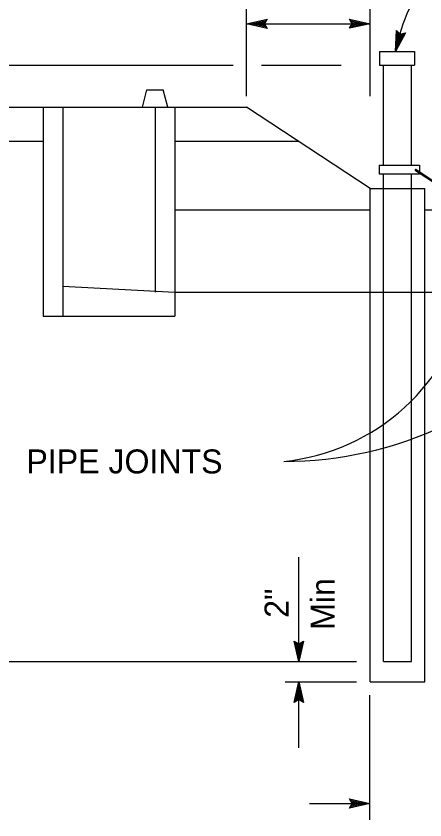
# Model space of a CAD drawing. Extents: x -894 to 866, y -476 to 714.
# Drawn here: x -722 to -602.7, y 344.9 to 579.5 of the extents above; entities that cross this region are included whole.
import ezdxf

# ---------------------------------------------------------------- set-up
doc = ezdxf.new("R2010")
doc.units = 0
for name, color, linetype in [('56 Stage 3 Anno', 7, 'Continuous'), ('57 Undefined', 7, 'Continuous'), ('60 Nongeo Data', 7, 'Continuous')]:
    doc.layers.add(name, color=color, linetype=linetype)

msp = doc.modelspace()

# ---------------------------------------------------------------- linework, layer by layer
at = {"layer": '56 Stage 3 Anno'}
for p, q in [((-654.69, 556.12), (-654.69, 592.87)), ((-618.69, 556.12), (-618.69, 582.43)), ((-654.69, 577.27), (-648.69, 578.6)), ((-654.69, 577.27), (-618.69, 577.27)), ((-648.69, 575.93), (-654.69, 577.27)), ((-654.69, 577.27), (-654.69, 577.27)), ((-648.91, 576.28), (-653.31, 577.27)), ((-653.3, 577.27), (-648.93, 578.24)), ((-651.93, 577.26), (-649.11, 577.89)), ((-649.15, 576.64), (-651.93, 577.26)), ((-650.55, 577.26), (-649.34, 577.53)), ((-649.32, 576.99), (-650.55, 577.26)), ((-648.69, 578.6), (-649.49, 577.27)), ((-649.49, 577.27), (-648.69, 575.93)), ((-648.69, 578.6), (-648.69, 578.6)), ((-618.69, 577.27), (-624.7, 575.94)), ((-623.89, 577.27), (-624.69, 578.61)), ((-624.69, 578.61), (-624.69, 578.61)), ((-624.69, 578.61), (-618.69, 577.27)), ((-624.69, 575.94), (-623.89, 577.27)), ((-624.48, 578.25), (-620.07, 577.27)), ((-620.09, 577.26), (-624.46, 576.29)), ((-621.46, 577.27), (-624.28, 576.64)), ((-624.24, 577.89), (-621.46, 577.27)), ((-624.07, 577.54), (-622.84, 577.27)), ((-622.84, 577.27), (-624.05, 577)), ((-618.69, 577.27), (-618.69, 577.27)), ((-648.69, 575.93), (-648.69, 575.93)), ((-624.69, 575.94), (-624.69, 575.94)), ((-611.22, 569.2), (-610.98, 575.34)), ((-610.98, 575.34), (-610.98, 575.34)), ((-610.98, 575.34), (-609.89, 574.23)), ((-610.87, 570.55), (-610.69, 575.02)), ((-608.39, 574.66), (-611.22, 569.2)), ((-608.79, 574.54), (-610.87, 570.54)), ((-610.51, 571.87), (-610.4, 574.76)), ((-609.2, 574.41), (-610.51, 571.87)), ((-610.16, 573.21), (-610.11, 574.45)), ((-609.58, 574.33), (-610.16, 573.21)), ((-609.89, 574.23), (-608.39, 574.66)), ((-608.39, 574.66), (-608.39, 574.66)), ((-611.22, 569.2), (-611.22, 569.2)), ((-755.03, 565.21), (-658.62, 565.21)), ((-650.34, 565.21), (-627.11, 565.21)), ((-639.47, 391.12), (-639.47, 421.63)), ((-639.47, 391.12), (-640.8, 397.12)), ((-640.8, 397.12), (-640.8, 397.12)), ((-640.8, 397.12), (-639.47, 396.32)), ((-639.48, 392.51), (-640.44, 396.89)), ((-639.47, 393.88), (-640.1, 396.71)), ((-639.47, 396.32), (-638.13, 397.12)), ((-638.13, 397.12), (-639.47, 391.12)), ((-638.49, 396.9), (-639.47, 392.5)), ((-638.85, 396.67), (-639.47, 393.88)), ((-639.19, 396.49), (-639.47, 395.26)), ((-638.13, 397.12), (-638.13, 397.12)), ((-639.47, 395.26), (-639.74, 396.47)), ((-755.03, 391.12), (-622.63, 391.12)), ((-639.47, 391.12), (-639.47, 391.12)), ((-643.41, 385.21), (-622.63, 385.21)), ((-640.81, 379.21), (-639.47, 385.21)), ((-639.47, 365.92), (-639.47, 385.21)), ((-639.47, 385.21), (-639.47, 385.21)), ((-639.47, 385.21), (-638.14, 379.21)), ((-640.46, 379.43), (-639.47, 383.83)), ((-640.1, 379.67), (-639.47, 382.45)), ((-639.47, 383.82), (-638.5, 379.45)), ((-639.47, 382.45), (-638.85, 379.63)), ((-639.75, 379.84), (-639.48, 381.07)), ((-639.48, 381.07), (-639.21, 379.86)), ((-618.71, 344.91), (-618.71, 381.28)), ((-639.47, 380.01), (-640.81, 379.21)), ((-640.81, 379.21), (-640.81, 379.21)), ((-638.14, 379.21), (-639.47, 380.01)), ((-638.14, 379.21), (-638.14, 379.21)), ((-636.34, 349.69), (-618.71, 349.69)), ((-623.91, 349.69), (-624.71, 351.03)), ((-624.71, 351.03), (-624.71, 351.03)), ((-624.71, 351.03), (-618.71, 349.69)), ((-618.71, 349.69), (-624.71, 348.36)), ((-624.71, 348.36), (-623.91, 349.69)), ((-624.5, 350.68), (-620.09, 349.7)), ((-620.11, 349.69), (-624.48, 348.72)), ((-621.48, 349.7), (-624.3, 349.07)), ((-624.26, 350.32), (-621.48, 349.7)), ((-624.09, 349.97), (-622.86, 349.7)), ((-622.86, 349.7), (-624.07, 349.43)), ((-618.71, 349.69), (-618.71, 349.69)), ((-624.71, 348.36), (-624.71, 348.36))]:
    msp.add_line(p, q, dxfattribs=at)
for centre, radius, start, end in [((-554.98, 558.17), 57.33, 117.0354, 168.8946), ((-650.22, 510.98), 61.78, 275.8859, 348.7818), ((-643.94, 559.82), 110.29, 270.031, 320.5314)]:
    msp.add_arc(centre, radius, start, end, dxfattribs=at)
at = {"layer": '60 Nongeo Data'}
for p, q in [((-615.94, 569.21), (-605.75, 569.21)), ((-615.94, 569.21), (-615.94, 565.21)), ((-605.75, 569.21), (-605.75, 565.21)), ((-615.94, 565.21), (-605.75, 565.21)), ((-614.76, 536), (-614.76, 565.21)), ((-606.63, 536), (-606.63, 565.21)), ((-685.12, 552.96), (-683.81, 558.03)), ((-683.81, 558.03), (-679.01, 558.03)), ((-677.7, 552.96), (-679.01, 558.03)), ((-741, 552.96), (-654.69, 552.96)), ((-714.09, 552.96), (-714.09, 491.97)), ((-708.32, 552.96), (-708.32, 491.97)), ((-681.41, 552.96), (-681.41, 498.96)), ((-675.64, 552.96), (-675.64, 491.97)), ((-618.69, 529.21), (-654.69, 552.96)), ((-741, 542.96), (-714.09, 542.96)), ((-675.64, 542.96), (-639.53, 542.96)), ((-616.07, 536), (-604.26, 536)), ((-616.07, 536), (-616.07, 533.47)), ((-604.26, 536), (-604.26, 534.06)), ((-616.07, 533.47), (-604.26, 533.47)), ((-614.76, 391.12), (-614.76, 533.47)), ((-606.63, 391.12), (-606.63, 533.47)), ((-605.44, 534.48), (-594.49, 527.25)), ((-605.27, 534.73), (-594.31, 527.49)), ((-604.26, 533.69), (-604.26, 533.47)), ((-618.69, 385.21), (-618.69, 529.21)), ((-618.69, 529.21), (-602.69, 529.21)), ((-602.69, 385.21), (-602.69, 529.21)), ((-675.64, 522.96), (-618.69, 522.96)), ((-602.69, 522.96), (-565.62, 522.96)), ((-708.32, 500.69), (-675.64, 498.96)), ((-675.64, 498.96), (-572.82, 498.96)), ((-714.09, 491.97), (-675.64, 491.97)), ((-614.76, 391.12), (-606.63, 391.12)), ((-618.69, 385.21), (-602.69, 385.21))]:
    msp.add_line(p, q, dxfattribs=at)
for start, end in [(56.6396, 236.5505), (236.5505, 246.3959)]:
    msp.add_arc((-605.36, 534.6), 0.153, start, end, dxfattribs=at)

# ---------------------------------------------------------------- texts
at = {"layer": '57 Undefined'}
msp.add_text('PIPE JOINTS', height=7, dxfattribs=at).set_placement((-718.94, 446.03))
for s, p in [('Min', (-628.97, 400.38)), ('2"', (-642.47, 403.9))]:
    msp.add_text(s, height=7, rotation=90, dxfattribs=at).set_placement(p)

doc.saveas('drawing.dxf')
